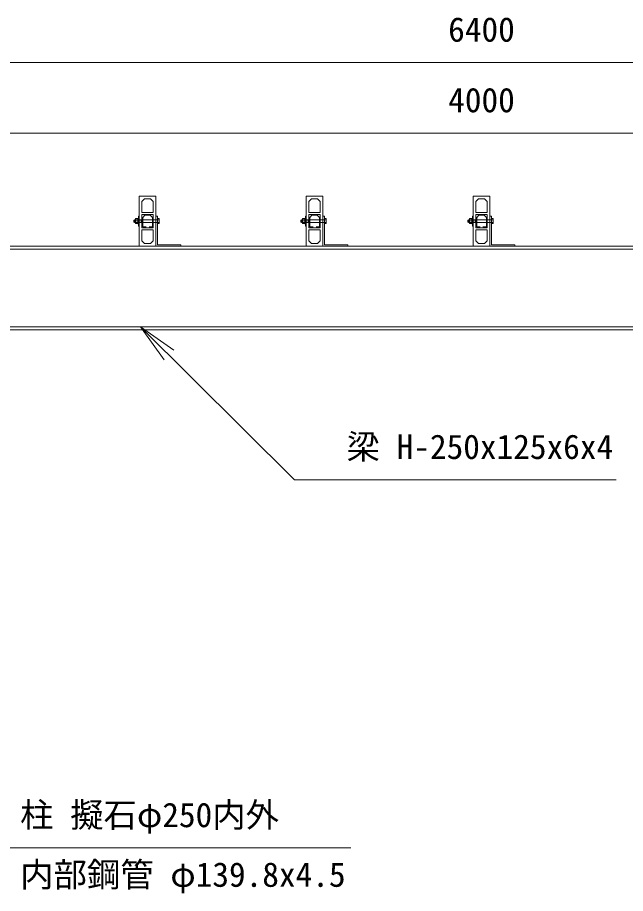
# Model space of a CAD drawing. Units: millimetres at full size, sheet at 1:40. Extents: x -800 to 17600, y -600 to 12480.
# Drawn here: x 3218 to 5038, y 3582 to 6203 of the extents above; entities that cross this region are included whole.
import ezdxf
from ezdxf.enums import TextEntityAlignment as Align

# ---------------------------------------------------------------- set-up
doc = ezdxf.new("R2010")
doc.units = ezdxf.units.MM
doc.header["$LTSCALE"] = 40
for name, color, linetype, lineweight in [('D-STR', 1, 'Continuous', 13), ('D-STR-DIM', 7, 'Continuous', 13), ('D-STR-HTXT', 7, 'Continuous', 13)]:
    doc.layers.add(name, color=color, linetype=linetype, lineweight=lineweight)
doc.styles.add('ＭＳ ゴシック', font='')
doc.styles.get('ＭＳ ゴシック').set_extended_font_data('MS Gothic')

# ---------------------------------------------------------------- blocks, each defined once
blk = doc.blocks.new('open_arrow')
at = {"color": 0, "linetype": 'Continuous', "lineweight": -2}
blk.add_lwpolyline([(7.5, 1.25), (0, 0), (7.5, -1.25)], dxfattribs=at)

msp = doc.modelspace()

# ---------------------------------------------------------------- linework, layer by layer
at = {"layer": 'D-STR'}
for p, q in [((3579.9, 5608.88), (3581.9, 5608.88)), ((3579.9, 5578.88), (3579.9, 5608.88)), ((3581.9, 5608.88), (3581.9, 5578.88)), ((3589.9, 5573.88), (3589.9, 5613.88)), ((3589.9, 5613.88), (3623.9, 5613.88)), ((3599.25, 5611.3), (3592.45, 5604.5)), ((3614.55, 5611.3), (3599.25, 5611.3)), ((3621.35, 5604.5), (3614.55, 5611.3)), ((3623.9, 5613.88), (3623.9, 5573.88)), ((4079.9, 5608.88), (4081.9, 5608.88)), ((4079.9, 5578.88), (4079.9, 5608.88)), ((4081.9, 5608.88), (4081.9, 5578.88)), ((4089.9, 5573.88), (4089.9, 5613.88)), ((4089.9, 5613.88), (4123.9, 5613.88)), ((4099.25, 5611.3), (4092.45, 5604.5)), ((4114.55, 5611.3), (4099.25, 5611.3)), ((4121.35, 5604.5), (4114.55, 5611.3)), ((4123.9, 5613.88), (4123.9, 5573.88)), ((4579.9, 5608.88), (4581.9, 5608.88)), ((4579.9, 5578.88), (4579.9, 5608.88)), ((4581.9, 5608.88), (4581.9, 5578.88)), ((4589.9, 5573.88), (4589.9, 5613.88)), ((4589.9, 5613.88), (4623.9, 5613.88)), ((4599.25, 5611.3), (4592.45, 5604.5)), ((4614.55, 5611.3), (4599.25, 5611.3)), ((4621.35, 5604.5), (4614.55, 5611.3)), ((4623.9, 5613.88), (4623.9, 5573.88)), ((3566.4, 5596.8), (3588.4, 5596.8)), ((3566.4, 5590.96), (3588.4, 5590.96)), ((3567.48, 5597.88), (3567.48, 5589.88)), ((3577.32, 5597.63), (3571.68, 5597.63)), ((3571.68, 5590.13), (3577.32, 5590.13)), ((3577.9, 5601.88), (3579.9, 5601.88)), ((3577.9, 5585.88), (3577.9, 5601.88)), ((3579.9, 5585.88), (3577.9, 5585.88)), ((3579.9, 5601.88), (3579.9, 5585.88)), ((3588.4, 5597.88), (3588.4, 5589.88)), ((3588.4, 5596.8), (3592.15, 5597.88)), ((3588.4, 5590.96), (3592.15, 5589.88)), ((3592.45, 5604.5), (3592.45, 5576.45)), ((3621.35, 5576.45), (3621.35, 5604.5)), ((3641.21, 5597.63), (3636.4, 5597.63)), ((3636.4, 5590.13), (3641.21, 5590.13)), ((4066.4, 5596.8), (4088.4, 5596.8)), ((4066.4, 5590.96), (4088.4, 5590.96)), ((4067.48, 5597.88), (4067.48, 5589.88)), ((4077.32, 5597.63), (4071.68, 5597.63)), ((4071.68, 5590.13), (4077.32, 5590.13)), ((4077.9, 5601.88), (4079.9, 5601.88)), ((4077.9, 5585.88), (4077.9, 5601.88)), ((4079.9, 5585.88), (4077.9, 5585.88)), ((4079.9, 5601.88), (4079.9, 5585.88)), ((4088.4, 5597.88), (4088.4, 5589.88)), ((4088.4, 5596.8), (4092.15, 5597.88)), ((4088.4, 5590.96), (4092.15, 5589.88)), ((4092.45, 5604.5), (4092.45, 5576.45)), ((4121.35, 5576.45), (4121.35, 5604.5)), ((4141.21, 5597.63), (4136.4, 5597.63)), ((4136.4, 5590.13), (4141.21, 5590.13)), ((4566.4, 5596.8), (4588.4, 5596.8)), ((4566.4, 5590.96), (4588.4, 5590.96)), ((4567.48, 5597.88), (4567.48, 5589.88)), ((4577.32, 5597.63), (4571.68, 5597.63)), ((4571.68, 5590.13), (4577.32, 5590.13)), ((4577.9, 5601.88), (4579.9, 5601.88)), ((4577.9, 5585.88), (4577.9, 5601.88)), ((4579.9, 5585.88), (4577.9, 5585.88)), ((4579.9, 5601.88), (4579.9, 5585.88)), ((4588.4, 5597.88), (4588.4, 5589.88)), ((4588.4, 5596.8), (4592.15, 5597.88)), ((4588.4, 5590.96), (4592.15, 5589.88)), ((4592.45, 5604.5), (4592.45, 5576.45)), ((4621.35, 5576.45), (4621.35, 5604.5)), ((4641.21, 5597.63), (4636.4, 5597.63)), ((4636.4, 5590.13), (4641.21, 5590.13)), ((3581.9, 5578.88), (3579.9, 5578.88)), ((3623.9, 5573.88), (3589.9, 5573.88)), ((3592.45, 5576.45), (3602.45, 5576.45)), ((3611.35, 5576.45), (3621.35, 5576.45)), ((4081.9, 5578.88), (4079.9, 5578.88)), ((4123.9, 5573.88), (4089.9, 5573.88)), ((4092.45, 5576.45), (4102.45, 5576.45)), ((4111.35, 5576.45), (4121.35, 5576.45)), ((4581.9, 5578.88), (4579.9, 5578.88)), ((4623.9, 5573.88), (4589.9, 5573.88)), ((4592.45, 5576.45), (4602.45, 5576.45)), ((4611.35, 5576.45), (4621.35, 5576.45))]:
    msp.add_line(p, q, dxfattribs=at)
for points in [[(3581.9, 5518.88), (3581.9, 5668.88), (3631.9, 5668.88), (3631.9, 5518.88)], [(3597.9, 5660.88), (3589.9, 5652.88), (3589.9, 5619.88), (3623.9, 5619.88), (3623.9, 5652.88), (3615.9, 5660.88)], [(4081.9, 5518.88), (4081.9, 5668.88), (4131.9, 5668.88), (4131.9, 5518.88)], [(4097.9, 5660.88), (4089.9, 5652.88), (4089.9, 5619.88), (4123.9, 5619.88), (4123.9, 5652.88), (4115.9, 5660.88)], [(4581.9, 5518.88), (4581.9, 5668.88), (4631.9, 5668.88), (4631.9, 5518.88)], [(4597.9, 5660.88), (4589.9, 5652.88), (4589.9, 5619.88), (4623.9, 5619.88), (4623.9, 5652.88), (4615.9, 5660.88)], [(3636.4, 5608.88), (3631.9, 5608.88), (3631.9, 5518.88), (3706.9, 5518.88), (3706.9, 5523.38), (3636.4, 5523.38)], [(4136.4, 5608.88), (4131.9, 5608.88), (4131.9, 5518.88), (4206.9, 5518.88), (4206.9, 5523.38), (4136.4, 5523.38)], [(4636.4, 5608.88), (4631.9, 5608.88), (4631.9, 5518.88), (4706.9, 5518.88), (4706.9, 5523.38), (4636.4, 5523.38)], [(3571.68, 5586.37), (3571.1, 5587.38), (3571.1, 5600.38), (3571.68, 5601.38), (3577.32, 5601.38), (3577.9, 5600.38), (3577.9, 5587.38), (3577.32, 5586.37)], [(3636.4, 5601.38), (3641.21, 5601.38), (3641.79, 5600.38), (3641.79, 5587.38), (3641.21, 5586.37), (3636.4, 5586.37)], [(4071.68, 5586.37), (4071.1, 5587.38), (4071.1, 5600.38), (4071.68, 5601.38), (4077.32, 5601.38), (4077.9, 5600.38), (4077.9, 5587.38), (4077.32, 5586.37)], [(4136.4, 5601.38), (4141.21, 5601.38), (4141.79, 5600.38), (4141.79, 5587.38), (4141.21, 5586.37), (4136.4, 5586.37)], [(4571.68, 5586.37), (4571.1, 5587.38), (4571.1, 5600.38), (4571.68, 5601.38), (4577.32, 5601.38), (4577.9, 5600.38), (4577.9, 5587.38), (4577.32, 5586.37)], [(4636.4, 5601.38), (4641.21, 5601.38), (4641.79, 5600.38), (4641.79, 5587.38), (4641.21, 5586.37), (4636.4, 5586.37)], [(3597.9, 5526.88), (3589.9, 5534.88), (3589.9, 5567.88), (3623.9, 5567.88), (3623.9, 5534.88), (3615.9, 5526.88)], [(4097.9, 5526.88), (4089.9, 5534.88), (4089.9, 5567.88), (4123.9, 5567.88), (4123.9, 5534.88), (4115.9, 5526.88)], [(4597.9, 5526.88), (4589.9, 5534.88), (4589.9, 5567.88), (4623.9, 5567.88), (4623.9, 5534.88), (4615.9, 5526.88)], [(1406.9, 5518.88), (1406.9, 5458.88), (2406.9, 5268.88), (6806.9, 5268.88), (7806.9, 5458.88), (7806.9, 5518.88)], [(1415.9, 5509.88), (1415.9, 5466.33), (2407.74, 5277.88), (6806.05, 5277.88), (7797.9, 5466.33), (7797.9, 5509.88)]]:
    msp.add_lwpolyline(points, close=True, dxfattribs=at)
for points in [[(3636.4, 5597.88), (3567.48, 5597.88), (3566.4, 5596.8), (3566.4, 5590.96), (3567.48, 5589.88), (3636.4, 5589.88)], [(4136.4, 5597.88), (4067.48, 5597.88), (4066.4, 5596.8), (4066.4, 5590.96), (4067.48, 5589.88), (4136.4, 5589.88)], [(4636.4, 5597.88), (4567.48, 5597.88), (4566.4, 5596.8), (4566.4, 5590.96), (4567.48, 5589.88), (4636.4, 5589.88)]]:
    msp.add_lwpolyline(points, dxfattribs=at)
for points in [[(3571.68, 5586.37), (3571.64, 5586.53), (3571.53, 5587), (3571.5, 5587.16), (3571.46, 5587.32), (3571.36, 5587.79), (3571.33, 5587.95), (3571.3, 5588.11), (3571.21, 5588.59), (3571.19, 5588.75), (3571.16, 5588.9), (3571.1, 5589.38), (3571.08, 5589.54), (3571.06, 5589.77), (3571.03, 5590.44), (3571.02, 5590.67), (3571.01, 5590.89), (3571.01, 5591.57), (3571.02, 5591.8), (3571.02, 5592.03), (3571.03, 5592.71), (3571.04, 5592.93), (3571.04, 5593.16), (3571.04, 5593.84), (3571.04, 5594.07), (3571.03, 5594.34), (3571, 5595.16), (3570.98, 5595.43), (3570.96, 5595.7), (3570.89, 5596.52), (3570.86, 5596.79), (3570.83, 5597.06), (3570.73, 5597.88), (3570.7, 5598.15), (3570.67, 5598.42), (3570.56, 5599.24), (3570.52, 5599.51)], [(3577.32, 5586.37), (3577.35, 5586.53), (3577.46, 5587), (3577.5, 5587.16), (3577.53, 5587.32), (3577.63, 5587.79), (3577.66, 5587.95), (3577.69, 5588.11), (3577.78, 5588.59), (3577.81, 5588.75), (3577.83, 5588.9), (3577.89, 5589.38), (3577.91, 5589.54), (3577.93, 5589.77), (3577.97, 5590.44), (3577.97, 5590.67), (3577.98, 5590.89), (3577.98, 5591.57), (3577.98, 5591.8), (3577.98, 5592.03), (3577.96, 5592.71), (3577.96, 5592.93), (3577.95, 5593.16), (3577.95, 5593.84), (3577.95, 5594.07), (3577.96, 5594.34), (3577.99, 5595.16), (3578.01, 5595.43), (3578.03, 5595.7), (3578.1, 5596.52), (3578.13, 5596.79), (3578.16, 5597.06), (3578.26, 5597.88), (3578.29, 5598.15), (3578.33, 5598.42), (3578.44, 5599.24), (3578.47, 5599.51)], [(3641.21, 5601.38), (3641.24, 5601.23), (3641.35, 5600.75), (3641.39, 5600.59), (3641.42, 5600.44), (3641.52, 5599.96), (3641.55, 5599.8), (3641.58, 5599.65), (3641.67, 5599.17), (3641.7, 5599.01), (3641.72, 5598.85), (3641.78, 5598.37), (3641.8, 5598.21), (3641.82, 5597.99), (3641.86, 5597.32), (3641.86, 5597.09), (3641.87, 5596.86), (3641.87, 5596.18), (3641.87, 5595.96), (3641.87, 5595.73), (3641.85, 5595.05), (3641.85, 5594.82), (3641.84, 5594.6), (3641.84, 5593.92), (3641.84, 5593.69), (3641.85, 5593.42), (3641.88, 5592.6), (3641.9, 5592.33), (3641.92, 5592.05), (3641.99, 5591.24), (3642.02, 5590.96), (3642.05, 5590.69), (3642.15, 5589.88), (3642.18, 5589.61), (3642.22, 5589.33), (3642.33, 5588.52), (3642.36, 5588.25)], [(4071.68, 5586.37), (4071.64, 5586.53), (4071.53, 5587), (4071.5, 5587.16), (4071.46, 5587.32), (4071.36, 5587.79), (4071.33, 5587.95), (4071.3, 5588.11), (4071.21, 5588.59), (4071.19, 5588.75), (4071.16, 5588.9), (4071.1, 5589.38), (4071.08, 5589.54), (4071.06, 5589.77), (4071.03, 5590.44), (4071.02, 5590.67), (4071.01, 5590.89), (4071.01, 5591.57), (4071.02, 5591.8), (4071.02, 5592.03), (4071.03, 5592.71), (4071.04, 5592.93), (4071.04, 5593.16), (4071.04, 5593.84), (4071.04, 5594.07), (4071.03, 5594.34), (4071, 5595.16), (4070.98, 5595.43), (4070.96, 5595.7), (4070.89, 5596.52), (4070.86, 5596.79), (4070.83, 5597.06), (4070.73, 5597.88), (4070.7, 5598.15), (4070.67, 5598.42), (4070.56, 5599.24), (4070.52, 5599.51)], [(4077.32, 5586.37), (4077.35, 5586.53), (4077.46, 5587), (4077.5, 5587.16), (4077.53, 5587.32), (4077.63, 5587.79), (4077.66, 5587.95), (4077.69, 5588.11), (4077.78, 5588.59), (4077.81, 5588.75), (4077.83, 5588.9), (4077.89, 5589.38), (4077.91, 5589.54), (4077.93, 5589.77), (4077.97, 5590.44), (4077.97, 5590.67), (4077.98, 5590.89), (4077.98, 5591.57), (4077.98, 5591.8), (4077.98, 5592.03), (4077.96, 5592.71), (4077.96, 5592.93), (4077.95, 5593.16), (4077.95, 5593.84), (4077.95, 5594.07), (4077.96, 5594.34), (4077.99, 5595.16), (4078.01, 5595.43), (4078.03, 5595.7), (4078.1, 5596.52), (4078.13, 5596.79), (4078.16, 5597.06), (4078.26, 5597.88), (4078.29, 5598.15), (4078.33, 5598.42), (4078.44, 5599.24), (4078.47, 5599.51)], [(4141.21, 5601.38), (4141.24, 5601.23), (4141.35, 5600.75), (4141.39, 5600.59), (4141.42, 5600.44), (4141.52, 5599.96), (4141.55, 5599.8), (4141.58, 5599.65), (4141.67, 5599.17), (4141.7, 5599.01), (4141.72, 5598.85), (4141.78, 5598.37), (4141.8, 5598.21), (4141.82, 5597.99), (4141.86, 5597.32), (4141.86, 5597.09), (4141.87, 5596.86), (4141.87, 5596.18), (4141.87, 5595.96), (4141.87, 5595.73), (4141.85, 5595.05), (4141.85, 5594.82), (4141.84, 5594.6), (4141.84, 5593.92), (4141.84, 5593.69), (4141.85, 5593.42), (4141.88, 5592.6), (4141.9, 5592.33), (4141.92, 5592.05), (4141.99, 5591.24), (4142.02, 5590.96), (4142.05, 5590.69), (4142.15, 5589.88), (4142.18, 5589.61), (4142.22, 5589.33), (4142.33, 5588.52), (4142.36, 5588.25)], [(4571.68, 5586.37), (4571.64, 5586.53), (4571.53, 5587), (4571.5, 5587.16), (4571.46, 5587.32), (4571.36, 5587.79), (4571.33, 5587.95), (4571.3, 5588.11), (4571.21, 5588.59), (4571.19, 5588.75), (4571.16, 5588.9), (4571.1, 5589.38), (4571.08, 5589.54), (4571.06, 5589.77), (4571.03, 5590.44), (4571.02, 5590.67), (4571.01, 5590.89), (4571.01, 5591.57), (4571.02, 5591.8), (4571.02, 5592.03), (4571.03, 5592.71), (4571.04, 5592.93), (4571.04, 5593.16), (4571.04, 5593.84), (4571.04, 5594.07), (4571.03, 5594.34), (4571, 5595.16), (4570.98, 5595.43), (4570.96, 5595.7), (4570.89, 5596.52), (4570.86, 5596.79), (4570.83, 5597.06), (4570.73, 5597.88), (4570.7, 5598.15), (4570.67, 5598.42), (4570.56, 5599.24), (4570.52, 5599.51)], [(4577.32, 5586.37), (4577.35, 5586.53), (4577.46, 5587), (4577.5, 5587.16), (4577.53, 5587.32), (4577.63, 5587.79), (4577.66, 5587.95), (4577.69, 5588.11), (4577.78, 5588.59), (4577.81, 5588.75), (4577.83, 5588.9), (4577.89, 5589.38), (4577.91, 5589.54), (4577.93, 5589.77), (4577.97, 5590.44), (4577.97, 5590.67), (4577.98, 5590.89), (4577.98, 5591.57), (4577.98, 5591.8), (4577.98, 5592.03), (4577.96, 5592.71), (4577.96, 5592.93), (4577.95, 5593.16), (4577.95, 5593.84), (4577.95, 5594.07), (4577.96, 5594.34), (4577.99, 5595.16), (4578.01, 5595.43), (4578.03, 5595.7), (4578.1, 5596.52), (4578.13, 5596.79), (4578.16, 5597.06), (4578.26, 5597.88), (4578.29, 5598.15), (4578.33, 5598.42), (4578.44, 5599.24), (4578.47, 5599.51)], [(4641.21, 5601.38), (4641.24, 5601.23), (4641.35, 5600.75), (4641.39, 5600.59), (4641.42, 5600.44), (4641.52, 5599.96), (4641.55, 5599.8), (4641.58, 5599.65), (4641.67, 5599.17), (4641.7, 5599.01), (4641.72, 5598.85), (4641.78, 5598.37), (4641.8, 5598.21), (4641.82, 5597.99), (4641.86, 5597.32), (4641.86, 5597.09), (4641.87, 5596.86), (4641.87, 5596.18), (4641.87, 5595.96), (4641.87, 5595.73), (4641.85, 5595.05), (4641.85, 5594.82), (4641.84, 5594.6), (4641.84, 5593.92), (4641.84, 5593.69), (4641.85, 5593.42), (4641.88, 5592.6), (4641.9, 5592.33), (4641.92, 5592.05), (4641.99, 5591.24), (4642.02, 5590.96), (4642.05, 5590.69), (4642.15, 5589.88), (4642.18, 5589.61), (4642.22, 5589.33), (4642.33, 5588.52), (4642.36, 5588.25)]]:
    msp.add_open_spline(points, degree=3, knots=[0, 0, 0, 0, 1, 1, 1, 2, 2, 2, 3, 3, 3, 4, 4, 4, 5, 5, 5, 6, 6, 6, 7, 7, 7, 8, 8, 8, 9, 9, 9, 10, 10, 10, 11, 11, 11, 12, 12, 12, 12], dxfattribs=at)
at = {"layer": 'D-STR-DIM'}
for p, q in [((7806.9, 6068.37), (1406.9, 6068.37)), ((6606.9, 5857.29), (2606.9, 5857.29))]:
    msp.add_line(p, q, dxfattribs=at)
at = {"layer": 'D-STR-HTXT'}
for points in [[(3586.11, 5277.88), (4047.4, 4819.98), (4167.4, 4819.98), (5009.58, 4819.98)], [(2608.65, 4176.41), (3069.94, 3718.52), (3189.94, 3718.52), (4215.83, 3718.52)]]:
    msp.add_lwpolyline(points, dxfattribs=at)

# ---------------------------------------------------------------- block references
at = {"layer": 'D-STR-HTXT', "xscale": 16, "yscale": 16, "rotation": 315.2}
msp.add_blockref('open_arrow', (3586.11, 5277.88), dxfattribs=at)

# ---------------------------------------------------------------- texts
at = {"layer": 'D-STR-DIM', "style": 'ＭＳ ゴシック'}
for s, p in [('6400', (4606.9, 6203.88)), ('4000', (4606.9, 5992.8))]:
    msp.add_text(s, height=73.31, dxfattribs=at).set_placement(p, align=Align.TOP_CENTER)
at = {"layer": 'D-STR-HTXT', "style": 'ＭＳ ゴシック'}
for s, p in [('梁 H-250x125x6x4', (4202.91, 4955.49)), ('柱 擬石φ250内外', (3225.45, 3854.03)), ('内部鋼管 φ139.8x4.5', (3225.45, 3675.56))]:
    msp.add_text(s, height=73.31, dxfattribs=at).set_placement(p, align=Align.TOP_LEFT)

doc.saveas('drawing.dxf')
